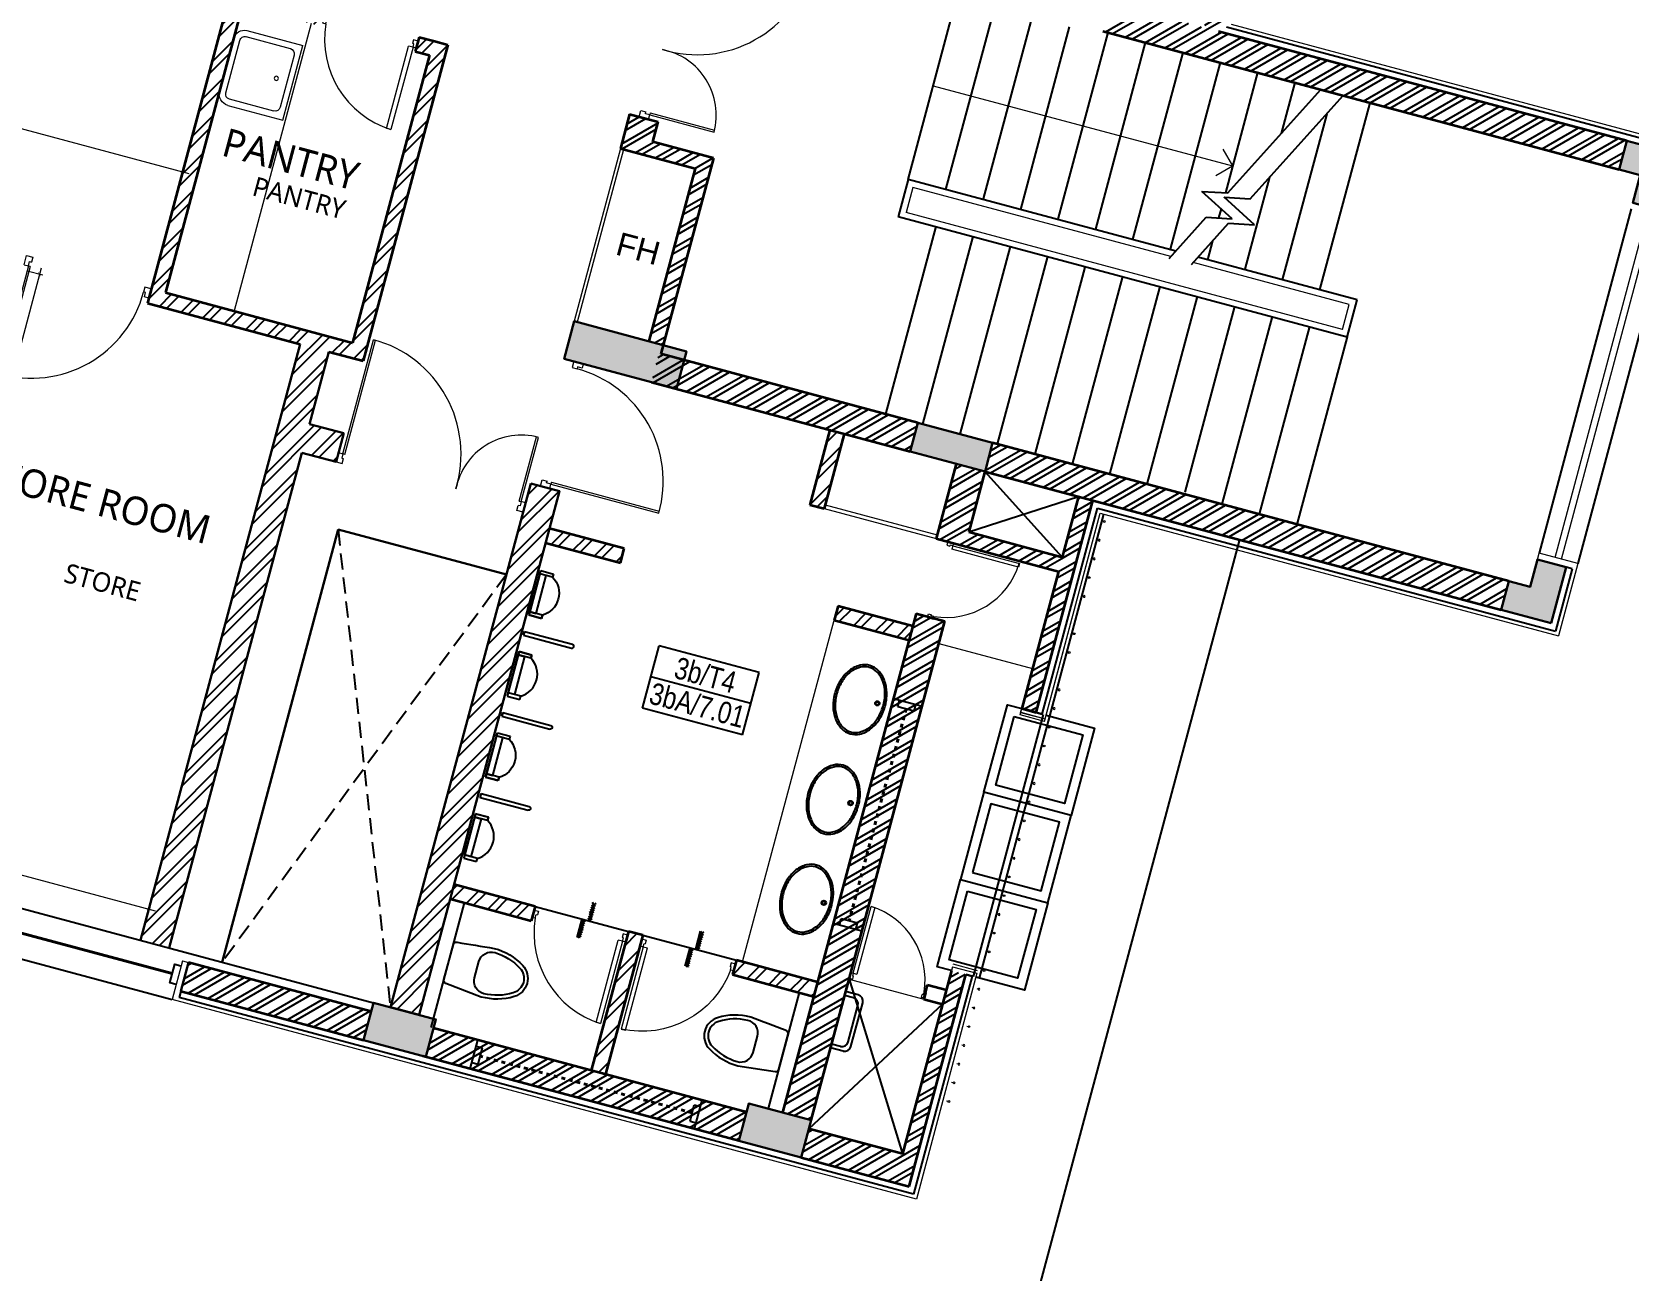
# Model space of a CAD drawing. Header units: millimetres. Extents: x 897770 to 1185420, y -692043 to -233237.
# Drawn here: x 952607 to 964979, y -672880 to -663284 of the extents above; entities that cross this region are included whole.
import ezdxf
from ezdxf.enums import TextEntityAlignment as Align

# ---------------------------------------------------------------- set-up
doc = ezdxf.new("R2010")
doc.units = ezdxf.units.MM
doc.header["$MEASUREMENT"] = 0
doc.header["$PDMODE"] = 67
doc.linetypes.add('Dash', pattern=[6, 3, -3])
doc.linetypes.add('HIDDEN', pattern=[0.375, 0.25, -0.125])
doc.layers.get('Defpoints').update_dxf_attribs({"color": 6})
for name, color, linetype in [('A-Anno Tags', 6, 'Continuous'), ('A-Ele 10', 3, 'Continuous'), ('A-Elevation', 4, 'Continuous'), ('A-Sanitory', 8, 'Continuous'), ('A-Steps', 3, 'Continuous'), ('A-Wall Patt', 8, 'Continuous'), ('A-Window', 4, 'Continuous'), ('S-Conc Patt', 9, 'Continuous')]:
    doc.layers.add(name, color=color, linetype=linetype)
for name, color, linetype, lineweight in [('A-Detail Lines', 8, 'Continuous', 25), ('A-Door', 4, 'Continuous', 9), ('A-Wall Sec', 1, 'Continuous', 30), ('A-WIN', 5, 'Continuous', 25), ('ele l', 6, 'Continuous', 15), ('elevation', 4, 'Continuous', 13), ('I-Furniture', 34, 'Continuous', 13), ('P-SANR-FIXT', 6, 'Continuous', 9), ('S-Concrete', 40, 'Continuous', 30), ('ST CLADDING PLAN', 6, 'Continuous', 9), ('text', 7, 'Continuous', 5)]:
    doc.layers.add(name, color=color, linetype=linetype, lineweight=lineweight)
doc.layers.add('I-Kitchen App', color=7, linetype='Continuous', lineweight=18, true_color=0xd06f25)
doc.styles.add('RM-NAME', font='arial.ttf', dxfattribs={"width": 0.8})
doc.styles.get("Standard").update_dxf_attribs({"font": 'trebuc.ttf'})
doc.dimstyles.new('IIITD_WD_M @ 50', dxfattribs={"dimscale": 50, "dimtxt": 2, "dimasz": 0.5, "dimexe": 0.5, "dimexo": 0.25, "dimgap": 0.3, "dimtad": 1, "dimdec": 0, "dimrnd": 1, "dimzin": 0, "dimdsep": 46, "dimtxsty": 'Standard', "dimblk": 'ARCHTICK', "dimcen": 0.2, "dimdle": 1, "dimclrd": 8, "dimclre": 9, "dimadec": 0, "dimazin": 0, "dimtfac": 1, "dimtdec": 0, "dimtofl": 0, "dimtmove": 0, "dimatfit": 0, "dimfxl": 1, "dimtolj": 1, "dimtzin": 0, "dimlwd": -1, "dimlwe": -1, "dimarcsym": 0})
pattern_1 = [(30, (1e-07, -149225.38), (-56.25, 97.427858), []), (30, (51.23, -149239.1), (-56.25, 97.427858), [])]
pattern_2 = [(45, (1e-07, -8072.94), (-106.066017, 106.066017), []), (45, (70.71, -8072.94), (-106.066017, 106.066017), [])]
pattern_3 = [(30, (-0.0002, -298425.88), (-56.25, 97.427858), []), (30, (51.23, -298439.61), (-56.25, 97.427858), [])]

# ---------------------------------------------------------------- blocks, each defined once
blk = doc.blocks.new('Big Door Garbage')
at = {"layer": 'A-Detail Lines', "lineweight": 18}
for centre, radius, start, end in [((-12515, 128703), 515, 270, 3.8969), ((-11085, 128703), 915, 177.8078, 270)]:
    blk.add_arc(centre, radius, start, end, dxfattribs=at)
at = {"layer": 'ele l', "lineweight": 18}
for p, q in [((-12550, 128778), (-12500, 128778)), ((-12550, 128703), (-12550, 128778)), ((-12550, 128703), (-12515, 128703)), ((-12515, 128738), (-12500, 128738)), ((-12515, 128703), (-12515, 128738)), ((-12515, 128703), (-12515, 128188)), ((-12499, 128703), (-12515, 128703)), ((-12500, 128778), (-12500, 128738)), ((-12499, 128703), (-12499, 128188)), ((-11101, 128703), (-11101, 127788)), ((-11101, 128703), (-11085, 128703)), ((-11100, 128778), (-11100, 128738)), ((-11050, 128778), (-11100, 128778)), ((-11085, 128738), (-11100, 128738)), ((-11085, 128703), (-11085, 128738)), ((-11050, 128703), (-11085, 128703)), ((-11085, 128703), (-11085, 127788)), ((-11050, 128703), (-11050, 128778))]:
    blk.add_line(p, q, dxfattribs=at)
blk = doc.blocks.new('t4ww4tw3')
at = {"layer": 'S-Conc Patt'}
for points in [[(815348, -515005), (814962, -514902), (814902, -515124), (815066, -515168), (815009, -515381), (815232, -515440)], [(807599, -516822), (807677, -516532), (806807, -516299), (806730, -516589)], [(809470, -517085), (809410, -517307), (809990, -517462), (810049, -517240)], [(814375, -518637), (814491, -518203), (814269, -518143), (814212, -518356), (814048, -518312), (813989, -518534)], [(805659, -521996), (805736, -521706), (805253, -521577), (805176, -521866)], [(808566, -522775), (808644, -522485), (808161, -522356), (808083, -522645)]]:
    blk.add_hatch(color=256, dxfattribs=at).paths.add_polyline_path(points)
at = {"layer": 'S-Concrete'}
for points in [[(815348, -515005), (814962, -514902), (814902, -515124), (815066, -515168), (815009, -515381), (815232, -515440)], [(807599, -516822), (807677, -516532), (806807, -516299), (806730, -516589)], [(809410, -517307), (809470, -517085), (810049, -517240), (809990, -517462)], [(814375, -518637), (814491, -518203), (814269, -518143), (814212, -518356), (814048, -518312), (813989, -518534)], [(805176, -521866), (805253, -521577), (805736, -521706), (805659, -521996)], [(808083, -522645), (808161, -522356), (808644, -522485), (808566, -522775)]]:
    blk.add_lwpolyline(points, close=True, dxfattribs=at)
blk = doc.blocks.new('VENT IIITD ACAD 1900')
at = {"layer": 'A-Window'}
for p, q in [((955419, -358755, 0), (955479, -358533, 0)), ((955466, -358581, 0), (955514, -358594, 0)), ((955481, -358720, 0), (955514, -358594, 0)), ((955432, -358707, 0), (955481, -358720, 0)), ((957123, -359160, 0), (957156, -359034, 0)), ((957156, -359034, 0), (957205, -359047, 0)), ((957158, -359221, 0), (957218, -358999, 0)), ((957123, -359160, 0), (957171, -359173, 0))]:
    blk.add_line(p, q, dxfattribs=at)
at = {"layer": 'A-Window', "color": 2, "linetype": 'Dash', "lineweight": 40, "ltscale": 10}
blk.add_line((957140, -359097, 0), (955497, -358657, 0), dxfattribs=at)
blk = doc.blocks.new('WT5R4YHE4YHE5')
at = {"layer": 'A-Wall Patt'}
h = blk.add_hatch(dxfattribs=at)
h.set_pattern_fill('ANSI32', color=256, scale=300, angle=345, style=0)
h.set_pattern_definition([(30, (100000, 0), (-56.25, 97.427858), []), (30, (100051.23, -13.73), (-56.25, 97.427858), [])])
h.paths.add_polyline_path([(1053820, -662418), (1053761, -662640), (1055176, -663019), (1055235, -662797)])
at = {"layer": 'A-Detail Lines'}
for p in [(1053761, -662640, 0), (1059437, -664212, 0)]:
    blk.add_line(p, (1053748, -662688, 0), dxfattribs=at)
at = {"layer": 'A-Wall Patt'}
for p, q in [((1060433, -660494, 0), (1060860, -658900, 0)), ((1060433, -660494, 0), (1060385, -660481, 0)), ((1059890, -662522, 0), (1059437, -664212, 0)), ((1059890, -662522, 0), (1059842, -662509, 0))]:
    blk.add_line(p, q, dxfattribs=at)
at = {"layer": 'A-Wall Sec', "elevation": 0}
blk.add_lwpolyline([(1055235, -662797), (1055235, -662797), (1053820, -662418), (1053761, -662640), (1055176, -663019), (1055176, -663019)], dxfattribs=at)
blk.add_lwpolyline([(1055235, -662797), (1055235, -662797), (1053820, -662418), (1053761, -662640), (1055176, -663019), (1055176, -663019)], dxfattribs=at)
at = {"layer": 'A-WIN', "color": 2, "lineweight": 40, "elevation": 0}
blk.add_lwpolyline([(1051858, -662011), (1053694, -662503)], dxfattribs=at)
blk.add_lwpolyline([(1051858, -662011), (1053694, -662503)], dxfattribs=at)
at = {"layer": 'A-Window'}
blk.add_line((1051858, -661819, 0), (1055253, -662729, 0), dxfattribs=at)
at = {"layer": 'A-Window', "elevation": 0}
for points in [[(1051760, -662186), (1053692, -662704)], [(1053723, -662588), (1053674, -662575), (1053713, -662430), (1053761, -662443)]]:
    blk.add_lwpolyline(points, dxfattribs=at)
at = {"layer": 'ST CLADDING PLAN'}
for p, q in [((1060455, -660530, 0), (1060882, -658937, 0)), ((1060266, -660480, 0), (1060274, -660451, 0)), ((1060266, -660480, 0), (1060455, -660530, 0)), ((1053772, -662405, 0), (1053692, -662704, 0)), ((1053772, -662405, 0), (1053820, -662418, 0)), ((1059927, -662501, 0), (1059458, -664249, 0)), ((1059738, -662450, 0), (1059731, -662479, 0)), ((1059738, -662450, 0), (1059927, -662501, 0)), ((1059458, -664249, 0), (1053692, -662704, 0))]:
    blk.add_line(p, q, dxfattribs=at)
at = {"layer": 'A-Window', "ltscale": 5, "rotation": 90}
blk.add_blockref('VENT IIITD ACAD 1900', (700281, -1617593), dxfattribs=at)
at = {"layer": 'A-Window', "ltscale": 5}
blk.add_blockref('VENT IIITD ACAD 1900', (100582, -304485, 0), dxfattribs=at)
blk = doc.blocks.new('Flush - 750 x 2100 mm-11-03_ff')
at = {"layer": 'A-Door'}
blk.add_arc((360, 24), 734, 185.7462, 267.6231, dxfattribs=at)
at = {"layer": 'ele l'}
for p, q in [((-395, 6), (-360, 6)), ((-395, 6), (-395, -50)), ((-360, 6), (-360, -24)), ((320, 6), (320, -24)), ((355, 6), (320, 6)), ((355, 6), (355, -50)), ((-395, -50), (-370, -50)), ((-370, -24), (-360, -24)), ((-370, -50), (-370, -24)), ((330, -50), (295, -50)), ((295, -710), (295, -50)), ((330, -24), (320, -24)), ((330, -50), (330, -24)), ((330, -50), (330, -710)), ((355, -50), (330, -50)), ((330, -710), (295, -710))]:
    blk.add_line(p, q, dxfattribs=at)
blk = doc.blocks.new('ABL_Door_S - 1000 x 2100-11-3 Second Floor Lvl')
at = {"layer": 'A-Door'}
blk.add_arc((-450, -2.5), 900, 269.04503, 0, dxfattribs=at)
at = {"layer": 'ele l'}
for p, q in [((-500, 37.5), (-450, 37.5)), ((-500, -37.5), (-500, 37.5)), ((-450, 37.5), (-450, -2.5)), ((450, 37.5), (450, -2.5)), ((500, 37.5), (450, 37.5)), ((500, -37.5), (500, 37.5)), ((-500, -37.5), (-465, -37.5)), ((-465, -2.5), (-450, -2.5)), ((-465, -37.5), (-465, -2.5)), ((-465, -37.5), (-465, -902.4)), ((-450, -37.5), (-465, -37.5)), ((-450, -37.5), (-450, -902.5)), ((465, -2.5), (450, -2.5)), ((465, -37.5), (465, -2.5)), ((500, -37.5), (465, -37.5))]:
    blk.add_line(p, q, dxfattribs=at)
blk = doc.blocks.new('basin2')
for points in [[(278, -206, 0.12976), (261, -133, 0.106426), (201, -63, 0.084431), (116, -18, 0.073534), (7, 0, 0.073534), (-102, -14, 0.084431), (-188, -55, 0.106426), (-251, -122, 0.12976), (-272, -195, 0.12976), (-254, -269, 0.106426), (-194, -339, 0.084431), (-109, -383, 0.073534), (-1, -402, 0.073534), (108, -388, 0.084431), (195, -347, 0.106426), (258, -279, 0.12976)], [(263, -201, 0.119977), (247, -140, 0.106426), (192, -75, 0.084431), (111, -33, 0.073534), (7, -15, 0.073534), (-97, -28, 0.084431), (-180, -67, 0.106426), (-238, -130, 0.12976), (-257, -196, 0.009633), (-257, -201, 0.119977), (-240, -262, 0.106426), (-185, -327, 0.084431), (-104, -369, 0.073534), (0, -387, 0.073534), (104, -373, 0.084431), (187, -334, 0.106426), (245, -272, 0.12976), (263, -206, 0.009633)]]:
    blk.add_lwpolyline(points, format="xyb", close=True)
for radius in [17.8, 12.2]:
    blk.add_circle((-4, -64), radius)
blk = doc.blocks.new('Urinal _1_ - Urinal _1_-16-03_ff')
at = {"layer": 'A-Sanitory'}
for p, q in [((69, -115), (-287, -115)), ((-287, -115), (-287, -217)), ((-287, -115), (-287, -217)), ((-261, -115), (-287, -115)), ((-261, -166), (-261, -115)), ((-261, -115), (43, -115)), ((-261, -217), (-261, -115)), ((43, -115), (43, -166)), ((43, -217), (43, -115)), ((43, -115), (69, -115)), ((69, -217), (69, -115)), ((69, -115), (69, -217)), ((-287, -217), (-261, -217)), ((-287, -217), (-261, -217)), ((43, -166), (-261, -166)), ((43, -217), (69, -217)), ((69, -217), (43, -217))]:
    blk.add_line(p, q, dxfattribs=at)
blk.add_arc((-109, -125), 178, 211.0027, 328.9973, dxfattribs=at)
blk.add_arc((-109, -125), 178, 211.0027, 328.9973, dxfattribs=at)
blk = doc.blocks.new('Urinal Screen _1_ - Urinal Screen _1_-14-03_ff')
at = {"layer": 'A-Sanitory'}
for p, q in [((15, 0), (-15, 0)), ((-15, 0), (15, 0)), ((-15, 0), (-15, -385)), ((15, 0), (15, -385))]:
    blk.add_line(p, q, dxfattribs=at)
for centre, radius, start, end in [((0, -262), 38.2, 113.1366, 113.1366), ((0, -385), 15, 180, 0)]:
    blk.add_arc(centre, radius, start, end, dxfattribs=at)
blk = doc.blocks.new('Toilet tag')
for p, q in [((400, 250), (-400, 250)), ((-400, -250), (-400, 250)), ((400, -250), (400, 250)), ((400, 0), (-400, 0)), ((400, -250), (-400, -250))]:
    blk.add_line(p, q)
at = {"style": 'RM-NAME', "width": 0.8}
for tag, p in [('D_W', (4, 39)), ('DW_NO', (4, -202))]:
    blk.add_attdef(tag, text='', height=168, dxfattribs=at).set_placement(p, align=Align.CENTER)
at = {"style": 'RM-NAME', "width": 0.8, "flags": 1}
for tag, p in [('WIDTH', (11, -445)), ('LINTEL_LVL', (11, -633)), ('SILL_LVL', (18, -869)), ('DOOR_MATERIAL', (18, -1117)), ('HINGES', (18, -1381)), ('HANDLE', (18, -1613)), ('LATCH', (18, -1912)), ('SWING', (18, -2142)), ('SPEC1', (18, -2423)), ('SPEC2', (18, -2647)), ('SPEC3', (18, -2901))]:
    blk.add_attdef(tag, text='', height=168, dxfattribs=at).set_placement(p, align=Align.CENTER)
blk = doc.blocks.new('weweewwer')
at = {"layer": 'A-Detail Lines'}
for p, q in [((958916, -372539, 0), (958848, -372521, 0)), ((958953, -372518, 0), (958856, -372492, 0)), ((958876, -372881, 0), (958951, -372600, 0)), ((958897, -372917, 0), (958988, -372579, 0)), ((958815, -372916, 0), (958747, -372898, 0)), ((958836, -372953, 0), (958740, -372927, 0))]:
    blk.add_line(p, q, dxfattribs=at)
for centre, start, end in [((958940, -372566, 0), 345, 75), ((958903, -372588, 0), 345, 75), ((958828, -372868, 0), 255, 345), ((958849, -372904, 0), 255, 345)]:
    blk.add_arc(centre, 50, start, end, dxfattribs=at)
blk = doc.blocks.new('trhedhyjeyrthe5654')
blk.add_line((959558, -373861, 0), (959569, -373863, 0))
blk.add_circle((959576, -373865, 0), 6.97)
blk = doc.blocks.new('sink')
at = {"layer": 'I-Kitchen App'}
for p, q in [((793241, -447869), (793241, -447428)), ((793751, -447473), (793332, -447473)), ((793841, -447876), (793841, -447428)), ((793291, -447514), (793291, -447869)), ((793791, -447514), (793791, -447869)), ((793332, -447910), (793751, -447910)), ((793332, -447960), (793751, -447960))]:
    blk.add_line(p, q, dxfattribs=at)
at = {"layer": 'I-Kitchen App', "linetype": 'Continuous'}
blk.add_line((793241, -447428), (793841, -447428), dxfattribs=at)
at = {"layer": 'I-Kitchen App'}
blk.add_circle((793541, -447560), 16.2, dxfattribs=at)
for centre, radius, start, end in [((793332, -447514), 40.4, 90, 180), ((793751, -447514), 40.4, 0, 90), ((793332, -447869), 90.4, 180, 270), ((793332, -447869), 40.4, 180, 270), ((793751, -447869), 40.4, 270, 0), ((793751, -447869), 90.4, 270, 355.3445)]:
    blk.add_arc(centre, radius, start, end, dxfattribs=at)
blk = doc.blocks.new('_ArchTick')
at = {"color": 0, "linetype": 'ByBlock', "const_width": 0.15}
blk.add_lwpolyline([(-0.5, -0.5), (0.5, 0.5)], dxfattribs=at)
blk = doc.blocks.new('*D2275')
at = {"layer": 'Defpoints', "color": 0, "transparency": 16777216}
for p in [(952385, -665085, 0), (951148, -669702, 0), (951428, -669777)]:
    blk.add_point(p, dxfattribs=at)
at = {"layer": 'P-SANR-FIXT', "color": 8, "transparency": 16777216}
blk.add_line((952678, -665112), (951415, -669825), dxfattribs=at)
at = {"layer": 'P-SANR-FIXT', "color": 9, "transparency": 16777216}
for p, q in [((952569, -665134), (952690, -665166)), ((951332, -669751), (951452, -669784))]:
    blk.add_line(p, q, dxfattribs=at)
at = {"layer": 'P-SANR-FIXT', "color": 8, "transparency": 16777216, "xscale": 25, "yscale": 25, "zscale": 25}
for p, rotation in [((952665, -665160), 74.99999999988424), ((951428, -669777), 254.9999999998842)]:
    blk.add_blockref('_ArchTick', p, dxfattribs=dict(at, rotation=rotation))
at = {"layer": 'P-SANR-FIXT', "color": 0, "transparency": 16777216, "insert": (951983, -667452), "char_height": 100, "attachment_point": 5, "rotation": 75}
blk.add_mtext('\\A1;4780', dxfattribs=at)
blk = doc.blocks.new('*D2276')
at = {"layer": 'Defpoints', "color": 0, "transparency": 16777216}
for p in [(951148, -669702, 0), (953512, -670076), (953447, -670318)]:
    blk.add_point(p, dxfattribs=at)
at = {"layer": 'P-SANR-FIXT', "color": 8, "transparency": 16777216}
blk.add_line((951165, -669447), (953560, -670089), dxfattribs=at)
at = {"layer": 'P-SANR-FIXT', "color": 9, "transparency": 16777216}
for p, q in [((951187, -669557), (951219, -669436)), ((953486, -670173), (953518, -670052))]:
    blk.add_line(p, q, dxfattribs=at)
at = {"layer": 'P-SANR-FIXT', "color": 8, "transparency": 16777216, "xscale": 25, "yscale": 25, "zscale": 25}
for p, rotation in [((951213, -669460), 164.9999881830944), ((953512, -670076), 344.9999881830944)]:
    blk.add_blockref('_ArchTick', p, dxfattribs=dict(at, rotation=rotation))
at = {"layer": 'P-SANR-FIXT', "color": 0, "transparency": 16777216, "insert": (952379, -669704), "char_height": 100, "attachment_point": 5, "rotation": 345}
blk.add_mtext('\\A1;2380', dxfattribs=at)
blk = doc.blocks.new('*D2279')
at = {"layer": 'Defpoints', "color": 0, "transparency": 16777216}
for p in [(948463, -661824, 0), (954054, -663321, 0), (953774, -664366)]:
    blk.add_point(p, dxfattribs=at)
at = {"layer": 'P-SANR-FIXT', "color": 9, "transparency": 16777216}
for p, q in [((948209, -662772), (948177, -662893)), ((953799, -664270), (953767, -664391))]:
    blk.add_line(p, q, dxfattribs=at)
at = {"layer": 'P-SANR-FIXT', "color": 8, "transparency": 16777216}
blk.add_line((948135, -662856), (953822, -664379), dxfattribs=at)
at = {"layer": 'P-SANR-FIXT', "color": 8, "transparency": 16777216, "xscale": 25, "yscale": 25, "zscale": 25}
for p, rotation in [((948183, -662868), 164.999994907702), ((953774, -664366), 344.9999949077019)]:
    blk.add_blockref('_ArchTick', p, dxfattribs=dict(at, rotation=rotation))
at = {"layer": 'P-SANR-FIXT', "color": 0, "transparency": 16777216, "insert": (950995, -663554), "char_height": 100, "attachment_point": 5, "rotation": 345}
blk.add_mtext('\\A1;5788', dxfattribs=at)

msp = doc.modelspace()

# ---------------------------------------------------------------- hatches: boundary and pattern name
at = {"layer": 'A-Detail Lines'}
h = msp.add_hatch(dxfattribs=at)
h.set_pattern_fill('ANSI31', color=256, scale=100, angle=75, style=0)
h.set_pattern_definition([(210, (988874.918, -669684.626), (-6.25, 10.8253175), [])])
h.paths.add_polyline_path([(956910.5, -670164.2), (956948.5, -670022.4), (956977.3, -670030.1), (956939.3, -670171.9)])
h.paths.add_polyline_path([(956828.4, -670294.1), (956866.4, -670152.4), (956895.2, -670160.1), (956857.2, -670301.8)])
h = msp.add_hatch(dxfattribs=at)
h.set_pattern_fill('ANSI31', color=256, scale=100, angle=75, style=0)
h.set_pattern_definition([(210, (989710.444, -669908.504), (-6.25, 10.8253175), [])])
h.paths.add_polyline_path([(957746.1, -670388.1), (957784.1, -670246.3), (957812.8, -670254), (957774.9, -670395.8)])
h.paths.add_polyline_path([(957664, -670518), (957701.9, -670376.2), (957730.7, -670383.9), (957692.7, -670525.7)])
at = {"layer": 'A-Wall Patt'}
h = msp.add_hatch(dxfattribs=at)
h.set_pattern_fill('ANSI32', color=256, scale=300, angle=345, style=0)
h.set_pattern_definition(pattern_1)
h.paths.add_polyline_path([(961798.3, -663279.6), (962104.4, -662137.1), (961993.3, -662107.3), (961687.2, -663249.9), (960962.7, -663055.8), (960903.2, -663277.9), (964902.1, -664349.4), (964961.7, -664127.3)])
h = msp.add_hatch(dxfattribs=at)
h.set_pattern_fill('ANSI32', color=256, scale=400, style=0)
h.set_pattern_definition(pattern_2)
h.paths.add_polyline_path([(953500.9, -665383.8), (954684.2, -665700.9), (953447, -670318), (953669.2, -670377.5), (954696.7, -666542.8), (954962.3, -666614), (955021.9, -666391.8), (954756.2, -666320.6), (954906.3, -665760.4), (955172, -665831.6), (955828.1, -663383), (955717, -663353.2), (955605.9, -663323.4), (955576.2, -663434.5), (955687.2, -663464.3), (955090.7, -665690.7), (953641.8, -665302.5), (954238.4, -663076.1), (954851.5, -663240.3), (954873, -663160.2), (954881.2, -663129.2), (953703, -662813.6), (953673.3, -662924.6), (954127.3, -663046.3)])
h = msp.add_hatch(dxfattribs=at)
h.set_pattern_fill('ANSI32', color=256, scale=300, angle=345, style=0)
h.set_pattern_definition(pattern_1)
h.paths.add_polyline_path([(957886.1, -664260.5), (957417.6, -664135), (957459, -663980.4), (957236.9, -663920.9), (957165.7, -664186.5), (957745.2, -664341.8), (957386.8, -665679.6), (957483.4, -665705.5), (957405.7, -665995.3), (959410, -666532.3), (959469.5, -666310.2), (957479.7, -665777)])
h = msp.add_hatch(dxfattribs=at)
h.set_pattern_fill('ANSI32', color=256, scale=400, style=0)
h.set_pattern_definition(pattern_2)
h.paths.add_polyline_path([(956692.9, -666839.6), (956470.8, -666780), (955383.7, -670836.9), (955605.9, -670896.5)])
h.paths.add_polyline_path([(957194.9, -667284.7), (956615.3, -667129.4), (956585.5, -667240.4), (957165.1, -667395.7)])
h.paths.add_polyline_path([(955876.3, -669887.1), (955846.6, -669998.2), (956474.4, -670166.4), (956482.1, -670137.9), (956482.1, -670137.9), (956496.6, -670083.8), (956496.6, -670083.8), (956504.2, -670055.3)], flags=17)
h.paths.add_polyline_path([(957317.6, -670361.8), (957317.6, -670361.8), (957332.1, -670307.7), (957332.1, -670307.7), (957339.7, -670279.2), (957228.6, -670249.4), (956940.1, -671326.4), (957051.1, -671356.2)])
h.paths.add_polyline_path([(958692, -670641.5), (958064.2, -670473.3), (958034.4, -670584.4), (958662.3, -670752.6)])
h.paths.add_polyline_path([(958851.4, -667728.5), (958821.6, -667839.6), (959401.2, -667994.9), (959430.9, -667883.8)])
h.paths.add_polyline_path([(958898.1, -666395.2), (958787, -666365.4), (958631.7, -666945), (958742.8, -666974.7)])
h = msp.add_hatch(dxfattribs=at)
h.set_pattern_fill('ANSI32', color=256, scale=300, angle=345, style=0)
h.set_pattern_definition(pattern_1)
h.paths.add_polyline_path([(960049.1, -666465.5), (959989.6, -666687.6), (963988.5, -667759.1), (964048, -667537)])
h = msp.add_hatch(dxfattribs=at)
h.set_pattern_fill('ANSI32', color=256, scale=300, angle=345, style=0)
h.set_pattern_definition(pattern_3)
h.paths.add_polyline_path([(959864, -667156.1), (959834.3, -667267.2), (960558.7, -667461.3), (960588.5, -667350.2)])
h.paths.add_polyline_path([(959612.1, -667207.7), (959834.3, -667267.2), (959989.6, -666687.6), (959767.4, -666628.1)])
h.paths.add_polyline_path([(959679, -667846.7), (959456.8, -667787.2), (958421.5, -671650.9), (958643.7, -671710.4)])
h = msp.add_hatch(dxfattribs=at)
h.set_pattern_fill('ANSI32', color=256, scale=300, angle=345, style=0)
h.set_pattern_definition(pattern_3)
h.paths.add_polyline_path([(960825.1, -666911.5), (960714, -666881.7), (960274, -668523.8), (960385.1, -668553.6)])
h = msp.add_hatch(dxfattribs=at)
h.set_pattern_fill('ANSI32', color=256, scale=300, angle=345, style=0)
h.set_pattern_definition(pattern_1)
h.paths.add_polyline_path([(959841.6, -670582), (959730.5, -670552.3), (959350, -671972.2), (958625.6, -671778.1), (958566.1, -672000.2), (959401.6, -672224.1)])
h = msp.add_hatch(dxfattribs=at)
h.set_pattern_fill('ANSI32', color=256, scale=300, angle=345, style=0)
h.set_pattern_definition(pattern_1)
h.paths.add_polyline_path([(955718.2, -670999), (955658.6, -671221.2), (958083.1, -671870.9), (958142.6, -671648.7)])

# ---------------------------------------------------------------- linework, layer by layer
at = {"layer": 'A-Detail Lines'}
for p, q in [((962189.9, -664413.9, 0), (962191.8, -664412.8, 0)), ((960588.5, -667350.2), (959989.6, -666687.6)), ((959864, -667156.1), (960714, -666881.7)), ((956504.2, -670055.3), (957228.6, -670249.4)), ((956866.4, -670152.4), (956828, -670295.8)), ((957339.7, -670279.2), (958064.2, -670473.3)), ((957784.1, -670246.3), (957746.1, -670388.1)), ((957701.9, -670376.2), (957663.5, -670519.7)), ((958936.2, -670619), (959350, -671972.2)), ((959660.6, -670813.1), (958625.6, -671778.1))]:
    msp.add_line(p, q, dxfattribs=at)
at = {"layer": 'A-Detail Lines', "elevation": 0}
msp.add_lwpolyline([(961960.1, -667215.6), (959385.1, -676825.5), (937840.7, -673413.2), (934575.4, -673413.2), (934591.7, -670283.5), (935784.7, -665896)], dxfattribs=at)
at = {"layer": 'A-Door'}
for p, q in [((959632.7, -668019.4), (960357.2, -668213.5)), ((958936.2, -670619), (959515.7, -670774.2))]:
    msp.add_line(p, q, dxfattribs=at)
at = {"layer": 'A-Ele 10'}
for p, q in [((959899.5, -670597.6, 0), (960443.1, -668569.1, 0)), ((959947.8, -670610.5, 0), (960491.4, -668582.1, 0))]:
    msp.add_line(p, q, dxfattribs=at)
at = {"layer": 'A-Elevation'}
for p, q in [((959394.5, -664426.6, 0), (959782.7, -662977.7, 0)), ((960072.5, -663055.3, 0), (959684.3, -664504.2, 0)), ((960362.3, -663133, 0), (959975.2, -664577.5, 0)), ((960643, -663244.4, 0), (960263.8, -664659.5, 0)), ((960941.8, -663288.3, 0), (960554.8, -664732.8, 0)), ((961231.6, -663365.9, 0), (960844.6, -664810.5, 0)), ((961521.4, -663443.6, 0), (961133.2, -664892.4, 0)), ((961811.2, -663521.2, 0), (961424.1, -664965.7, 0)), ((962101, -663598.8, 0), (961851.8, -664528.8, 0)), ((962390.7, -663676.5, 0), (962285.1, -664070.7, 0)), ((962970.3, -663831.8, 0), (962582.1, -665280.7, 0)), ((962636.7, -663917.6, 0), (962292.3, -665203, 0)), ((962194.4, -664409.1, 0), (962003.7, -665121, 0)), ((961842.2, -664564.6, 0), (961842, -664565.2, 0)), ((961818.6, -664652.7, 0), (961799.3, -664724.6, 0)), ((964996.5, -664654.2, 0), (964282.1, -667320.2, 0)), ((965308.8, -664686.2, 0), (964581.6, -667400.4, 0)), ((959607.8, -664789.6, 0), (959218.4, -666242.9, 0)), ((959508.2, -666320.5, 0), (959897.6, -664867.3, 0)), ((959798, -666398.2, 0), (960187.4, -664944.9, 0)), ((961751.6, -664902.7, 0), (961712.7, -665047.7, 0)), ((960087.7, -666475.8, 0), (960477.1, -665022.6, 0)), ((960377.5, -666553.5, 0), (960765.7, -665104.6, 0)), ((960667.3, -666631.1, 0), (961056.7, -665177.9, 0)), ((960957.1, -666708.8, 0), (961346.5, -665255.5, 0)), ((961246.8, -666786.4, 0), (961636.2, -665333.2, 0)), ((961541, -666847.6, 0), (961926, -665410.8, 0)), ((961826.4, -666941.7, 0), (962215.8, -665488.5, 0)), ((962116.2, -667019.3, 0), (962505.6, -665566.1, 0)), ((962795.4, -665643.8, 0), (962406, -667097, 0))]:
    msp.add_line(p, q, dxfattribs=at)
at = {"layer": 'A-Elevation', "elevation": 0}
for points in [[(960462.4, -668574.3), (960839.1, -668675.2), (960657.9, -669351.4), (959981.8, -669170.2), (960162.9, -668494.1), (960274, -668523.8)], [(959730.5, -670552.3), (959619.4, -670522.5), (959800.6, -669846.4), (960476.7, -670027.5), (960295.6, -670703.7), (959918.9, -670602.7)]]:
    msp.add_lwpolyline(points, dxfattribs=at)
for points in [[(960216, -668585.9), (960747.2, -668728.3), (960604.9, -669259.5), (960073.6, -669117.2)], [(959800.6, -669846.4), (960476.7, -670027.5), (960657.9, -669351.4), (959981.8, -669170.2)], [(959892.4, -669793.3), (960423.7, -669935.7), (960566.1, -669404.4), (960034.8, -669262.1)], [(959853.6, -669938.2), (960384.9, -670080.6), (960242.5, -670611.8), (959711.3, -670469.5)]]:
    msp.add_lwpolyline(points, close=True, dxfattribs=at)
at = {"layer": 'A-Sanitory'}
for p, q in [((958981.7, -669560.7), (958975, -669585.7)), ((958908.2, -669834.8), (958939.9, -669716.5)), ((958939.9, -669716.5), (958908.2, -669834.8)), ((955698.8, -670993.8), (955957.7, -670027.9)), ((958551.2, -670722.8), (958310.5, -671621.2))]:
    msp.add_line(p, q, dxfattribs=at)
at = {"layer": 'A-Sanitory', "linetype": 'ByBlock'}
for points in [[(956087.6, -670757.5), (955813.2, -670651.7, -0.3844117), (955798, -670621.8), (955871.4, -670351.7, -0.3839037), (955899.5, -670333.5, -0.0014344), (956188.6, -670380.9, -0.1406413), (956408.2, -670512.8, -0.2597375), (956442.7, -670651.9, -0.2597375), (956342.5, -670754.5, -0.1394708)], [(956034.8, -670608.3), (956068.8, -670483.1, -0.4229613), (956194.4, -670413.7, -0.1318903), (956386.3, -670533.2, -0.2597375), (956413.7, -670644, -0.2597375), (956334, -670725.7, -0.1318903), (956108, -670731.8, -0.4229613)], [(958073.9, -671289.7), (958364.4, -671335.3, 0.3844117), (958392.5, -671317), (958464, -671046.3, 0.3839037), (958448.7, -671016.6, 0.0014344), (958174.7, -670913.1, 0.1406413), (957918.6, -670917.5, 0.2597375), (957819.1, -671020.7, 0.2597375), (957854.6, -671159.6, 0.1394708)], [(958194.1, -671186.9), (958227.3, -671061.5, 0.4229613), (958153.2, -670938.5, 0.1318903), (957927.3, -670946.2, 0.2597375), (957848.1, -671028.4, 0.2597375), (957876.4, -671139, 0.1318903), (958069, -671257.2, 0.4229613)]]:
    msp.add_lwpolyline(points, format="xyb", close=True, dxfattribs=at)
at = {"layer": 'A-Steps'}
for p, q in [((961871.9, -664530, 0), (962591.5, -663730.3, 0)), ((962044.3, -664575.9, 0), (962763.7, -663776.4, 0)), ((959394.5, -664426.6, 0), (959316.9, -664716.4, 0)), ((961467, -664981.9, 0), (959394.5, -664426.6, 0)), ((961905.4, -664730.5, 0), (961668.9, -664518.6, 0)), ((961668.9, -664518.6, 0), (961871.9, -664530, 0)), ((962077.8, -664776.4, 0), (961841.3, -664564.6, 0)), ((961841.3, -664564.6, 0), (962044.3, -664575.9, 0)), ((962794.2, -665648.1, 0), (959316.9, -664716.4, 0)), ((961415.9, -665038.9, 0), (961702.4, -664719.1, 0)), ((961588.4, -665084.9, 0), (961874.8, -664765.1, 0)), ((961702.4, -664719.1, 0), (961905.4, -664730.5, 0)), ((961874.8, -664765.1, 0), (962077.8, -664776.4, 0)), ((962871.8, -665358.3, 0), (961639.3, -665028.1, 0)), ((962794.2, -665648.1, 0), (962871.8, -665358.3, 0))]:
    msp.add_line(p, q, dxfattribs=at)
at = {"layer": 'A-Wall Patt'}
for p, q in [((961859.5, -663244.3, 0), (965409.3, -664195.4, 0)), ((960433.4, -668566.5, 0), (960860.4, -666972.7, 0)), ((960433.4, -668566.5, 0), (960860.4, -666972.8, 0)), ((960860.5, -666972.7, 0), (964410.2, -667923.9, 0)), ((960491.4, -668582.1, 0), (960910.6, -667017.3, 0)), ((964539.6, -667440.9), (964410.2, -667923.9)), ((964539.6, -667440.9), (964491.3, -667428)), ((960385.1, -668553.6, 0), (960433.4, -668566.5, 0)), ((960433.4, -668566.5, 0), (960385.1, -668553.6, 0)), ((959841.6, -670582, 0), (959889.9, -670595, 0)), ((959889.9, -670595, 0), (959841.6, -670582, 0))]:
    msp.add_line(p, q, dxfattribs=at)
at = {"layer": 'A-Wall Sec', "lineweight": 35}
for p, q in [((954127.3, -663046.3, 0), (953500.9, -665383.8)), ((954238.4, -663076.1, 0), (953641.8, -665302.5)), ((964961.7, -664127.3, 0), (961798.3, -663279.6, 0)), ((955828.1, -663383, 0), (955172, -665831.6)), ((955605.9, -663323.4, 0), (955576.2, -663434.5, 0)), ((955605.9, -663323.4, 0), (955717, -663353.2, 0)), ((955717, -663353.2, 0), (955828.1, -663383, 0)), ((955687.2, -663464.3, 0), (955090.7, -665690.7, 0)), ((955576.2, -663434.5, 0), (955687.2, -663464.3, 0)), ((957236.9, -663920.9, 0), (957165.7, -664186.5, 0)), ((957236.9, -663920.9, 0), (957459, -663980.4, 0)), ((957417.6, -664135, 0), (957459, -663980.4, 0)), ((957886.1, -664260.5, 0), (957417.6, -664135, 0)), ((964961.7, -664127.3, 0), (964961.7, -664127.3, 0)), ((957165.7, -664186.5, 0), (957745.2, -664341.8, 0)), ((957886.1, -664260.5, 0), (957479.7, -665777, 0)), ((957745.2, -664341.8, 0), (957386.8, -665679.6, 0)), ((953500.9, -665383.8), (954684.2, -665700.9)), ((953641.8, -665302.5, 0), (955090.7, -665690.7, 0)), ((954906.3, -665760.4, 0), (955172, -665831.6)), ((959469.5, -666310.2, 0), (957479.7, -665777, 0)), ((957405.7, -665995.3, 0), (959410, -666532.3, 0)), ((958787, -666365.4), (958631.7, -666945)), ((958898.1, -666395.2), (958742.8, -666974.7)), ((964048, -667537, 0), (960049.1, -666465.5, 0)), ((959767.4, -666628.1), (959612.1, -667207.7)), ((959989.6, -666687.6), (959864, -667156.1)), ((959989.6, -666687.6, 0), (963988.5, -667759.1, 0)), ((958631.7, -666945), (958742.8, -666974.7)), ((960385.1, -668553.6), (960825.1, -666911.5)), ((960714, -666881.7), (960588.5, -667350.2)), ((956585.5, -667240.4), (957165.1, -667395.7)), ((957194.9, -667284.7), (956615.3, -667129.4)), ((959612.1, -667207.7), (960558.7, -667461.3)), ((959864, -667156.1), (960588.5, -667350.2)), ((957165.1, -667395.7), (957194.9, -667284.7)), ((960558.7, -667461.3), (960274, -668523.8)), ((958851.4, -667728.5), (958821.6, -667839.6)), ((958851.4, -667728.5), (959430.9, -667883.8)), ((959456.8, -667787.2), (958692, -670641.5)), ((958821.6, -667839.6), (959401.2, -667994.9)), ((958936.2, -670619), (959679, -667846.7)), ((959456.8, -667787.2), (959679, -667846.7)), ((960274, -668523.8), (960385.1, -668553.6)), ((960385.1, -668553.6, 0), (960274, -668523.8, 0)), ((960274, -668523.8), (960385.1, -668553.6)), ((956504.2, -670055.3), (955876.3, -669887.1)), ((955846.6, -669998.2), (956474.4, -670166.4)), ((956275.8, -669994.1), (956297.5, -669999.9)), ((956504.2, -670055.3), (956474.4, -670166.4)), ((957228.6, -670249.4), (956940.1, -671326.4)), ((957339.7, -670279.2), (957051.1, -671356.2)), ((957339.7, -670279.2), (957228.6, -670249.4)), ((955235.2, -670869.6, 0), (953820.1, -670490.4, 0)), ((958064.2, -670473.3), (958034.4, -670584.4)), ((958692, -670641.5), (958064.2, -670473.3)), ((959730.5, -670552.3, 0), (959350, -671972.2, 0)), ((958034.4, -670584.4), (958662.3, -670752.6)), ((958692, -670641.5), (958421.5, -671650.9)), ((958643.7, -671710.4), (958936.2, -670619)), ((959401.6, -672224.1, 0), (959841.6, -670582, 0)), ((959515.7, -670774.2), (959545.5, -670663.2)), ((959545.5, -670663.2), (959690.4, -670702)), ((959515.7, -670774.2), (959660.6, -670813.1)), ((958142.6, -671648.7, 0), (955718.2, -670999, 0)), ((958083.1, -671870.9, 0), (955634.5, -671214.8, 0)), ((959350, -671972.2, 0), (958625.6, -671778.1, 0)), ((958566.1, -672000.2, 0), (959401.6, -672224.1, 0))]:
    msp.add_line(p, q, dxfattribs=at)
at = {"layer": 'A-Wall Sec'}
for p, q in [((954684.2, -665700.9, 0), (953447, -670318)), ((954906.3, -665760.4, 0), (954756.2, -666320.6, 0)), ((955021.9, -666391.8, 0), (954756.2, -666320.6, 0)), ((955021.9, -666391.8, 0), (954962.3, -666614, 0)), ((954696.7, -666542.8, 0), (953669.2, -670377.5)), ((954962.3, -666614, 0), (954696.7, -666542.8, 0)), ((956470.8, -666780), (955383.7, -670836.9)), ((956692.9, -666839.6), (955605.9, -670896.5)), ((956470.8, -666780), (956692.9, -666839.6)), ((954079.7, -670487.5, 0), (954977.8, -667135.8, 0)), ((956281.8, -667485.2, 0), (954977.8, -667135.8, 0))]:
    msp.add_line(p, q, dxfattribs=at)
at = {"layer": 'A-Wall Sec', "lineweight": 35, "elevation": 0}
for points in [[(960903.2, -663277.9), (964902.1, -664349.4)], [(953760.6, -670712.6), (955175.7, -671091.8)]]:
    msp.add_lwpolyline(points, dxfattribs=at)
at = {"layer": 'A-Window', "linetype": 'HIDDEN', "ltscale": 500}
for p, q in [((954977.8, -667135.8, 0), (955383.7, -670836.9, 0)), ((956281.8, -667485.2, 0), (954079.7, -670487.5, 0))]:
    msp.add_line(p, q, dxfattribs=at)
at = {"layer": 'Defpoints'}
msp.add_lwpolyline([(956470.8, -666780), (956692.9, -666839.6), (955605.9, -670896.5), (955383.7, -670836.9), (956470.8, -666780)], dxfattribs=at)
at = {"layer": 'ele l'}
for p, q in [((959589.2, -663700, 0), (961907.4, -664321.1, 0)), ((961832.4, -664191.2, 0), (961907.4, -664321.1, 0)), ((961777.5, -664396.1, 0), (961907.4, -664321.1, 0)), ((959429.9, -664487.8, 0), (959378.1, -664681, 0)), ((961429.6, -665023.6, 0), (959429.9, -664487.8, 0)), ((962758.8, -665586.9, 0), (959378.1, -664681, 0)), ((964407.7, -667353.8, 0), (965122, -664687.9, 0)), ((964456, -667366.8, 0), (965170.3, -664700.8, 0)), ((962810.6, -665393.7, 0), (961601.9, -665069.8, 0)), ((962758.8, -665586.9, 0), (962810.6, -665393.7, 0)), ((958742.8, -666974.7), (959612.1, -667207.7)), ((958750.5, -666945.7), (959619.9, -667178.7))]:
    msp.add_line(p, q, dxfattribs=at)
at = {"layer": 'elevation'}
for p, q in [((957165.7, -664186.5, 0), (956807.2, -665524.3, 0)), ((957189.8, -664193, 0), (956831.4, -665530.8, 0))]:
    msp.add_line(p, q, dxfattribs=at)
at = {"layer": 'elevation', "linetype": 'Continuous'}
msp.add_line((958112.4, -670486.1, 0), (958821.5, -667839.6, 0), dxfattribs=at)
at = {"layer": 'I-Furniture'}
msp.add_line((954769.6, -663218.4, 0), (954173, -665444.9, 0), dxfattribs=at)
at = {"layer": 'P-SANR-FIXT', "linetype": 'ByBlock'}
for centre, start, end in [((956184.4, -670405.6), 74.64279, 80.5217), ((958165.9, -670936.5), 69.4783, 75.35721)]:
    msp.add_arc(centre, 25, start, end, dxfattribs=at)
at = {"layer": 'ST CLADDING PLAN'}
for p, q in [((961896.2, -663223.1, 0), (965446, -664174.2, 0)), ((960449.4, -668622.6, 0), (960881.7, -667009.5, 0)), ((960454.6, -668603.3, 0), (960881.7, -667009.5, 0)), ((960881.7, -667009.5, 0), (964431.4, -667960.7, 0)), ((964269.2, -667368.5, 0), (964282.1, -667320.2, 0)), ((964581.6, -667400.4), (964282.1, -667320.2, 0)), ((964581.6, -667400.4), (964431.4, -667960.7)), ((960261.1, -668572.1, 0), (960274, -668523.8, 0)), ((960449.4, -668622.6, 0), (960261.1, -668572.1, 0)), ((960266.3, -668552.8, 0), (960274, -668523.8, 0)), ((960266.3, -668552.8, 0), (960454.6, -668603.3, 0)), ((959738.3, -670523.3, 0), (959926.6, -670573.8, 0)), ((959931.8, -670554.4, 0), (959743.4, -670504, 0))]:
    msp.add_line(p, q, dxfattribs=at)

# ---------------------------------------------------------------- block references
at = {"layer": 'A-Anno Tags', "rotation": 345.0000000006526}
msp.add_blockref('Toilet tag', (957788.5, -668382.2, 0), dxfattribs=at).add_auto_attribs({'D_W': '3b/T4', 'DW_NO': '3bA/7.01'})
at = {"layer": 'A-Detail Lines'}
for p, rotation in [((1084949.7, -685148.7, 0), 74.99999999741931), ((977619, -539364.2, 0), 164.9999949079185)]:
    msp.add_blockref('Big Door Garbage', p, dxfattribs=dict(at, rotation=rotation))
at = {"layer": 'A-Door', "xscale": -1}
for name, p, rotation in [('ABL_Door_S - 1000 x 2100-11-3 Second Floor Lvl', (952185.7, -662564.8, 0), 344.999991140157), ('Flush - 750 x 2100 mm-11-03_ff', (957673.4, -670405.4), 344.9999999972001)]:
    msp.add_blockref(name, p, dxfattribs=dict(at, rotation=rotation))
at = {"layer": 'A-Door'}
for name, p, rotation in [('Flush - 750 x 2100 mm-11-03_ff', (955253, -663268.2, 0), 345.0000000006531), ('ABL_Door_S - 1000 x 2100-11-3 Second Floor Lvl', (953038, -665179.5, 0), 345.0028985556439), ('ABL_Door_S - 1000 x 2100-11-3 Second Floor Lvl', (956711.3, -666326.9, 0), 74.9999999992494), ('Flush - 750 x 2100 mm-11-03_ff', (956876.5, -670191.8), 345.0000000041053)]:
    msp.add_blockref(name, p, dxfattribs=dict(at, rotation=rotation))
for p, xscale, yscale, zscale, rotation in [((959631.6, -667510.6), 0.8099999999868263, 0.8099999999868263, 0.8099999999868263, 75.00000000275271), ((959217.4, -670680.4), 0.8099999999936899, 0.8099999999936899, 0.8099999999936899, 165.000000004668)]:
    msp.add_blockref('Flush - 750 x 2100 mm-11-03_ff', p, dxfattribs=dict(at, xscale=xscale, yscale=yscale, zscale=zscale, rotation=rotation))
at = {"layer": 'A-Elevation'}
msp.add_blockref('WT5R4YHE4YHE5', (-100000, -8072.9), dxfattribs=at)
at = {"layer": 'A-Sanitory', "xscale": -1}
for name, p, rotation in [('Urinal _1_ - Urinal _1_-16-03_ff', (956363.3, -667702.7), 74.99999999977231), ('Urinal Screen _1_ - Urinal Screen _1_-14-03_ff', (956250.2, -668568.9), 74.99999999932459), ('Urinal _1_ - Urinal _1_-16-03_ff', (956026.8, -668958.4), 74.99999999932459), ('Urinal Screen _1_ - Urinal Screen _1_-14-03_ff', (956081.9, -669196.8), 74.99999999932459)]:
    msp.add_blockref(name, p, dxfattribs=dict(at, rotation=rotation))
at = {"layer": 'A-Sanitory'}
for name, p, rotation in [('Urinal Screen _1_ - Urinal Screen _1_-14-03_ff', (956418.4, -667941.1), 75.00000000077716), ('Urinal _1_ - Urinal _1_-16-03_ff', (956251.5, -668119.9), 75.00000000077716), ('basin2', (959216.3, -668503.5, 0), 254.9999999993245), ('basin2', (959009.2, -669276.2, 0), 254.9999999993245), ('Urinal _1_ - Urinal _1_-16-03_ff', (955915, -669375.6), 75.00000000010104), ('basin2', (958802.2, -670048.9, 0), 254.9999999993245)]:
    msp.add_blockref(name, p, dxfattribs=dict(at, rotation=rotation))
at = {"layer": 'A-Wall Sec', "xscale": -1, "rotation": 255.0000000043054}
msp.add_blockref('sink', (1181426.3, -1545982, 0), dxfattribs=at)
at = {"layer": 'ele l'}
for p, rotation in [((1338.1, -293209.8, 0), 359.9999948173271), ((1221.7, -293644.5, 0), 359.999994807322), ((1105.2, -294079.1, 0), 359.999994807322), ((1066.4, -294224, 0), 359.999994807322), ((911.1, -294803.6, 0), 359.999994807322), ((911.1, -294803.6, 0), 359.999994803987), ((872.3, -294948.5, 0), 359.999994803987), ((717, -295528, 0), 359.9999948106569), ((600.5, -295962.7, 0), 359.999994807322), ((561.7, -296107.6, 0), 359.999994807322), ((484, -296397.3, 0), 359.9999948006518), ((445.2, -296542.2, 0), 359.9999948006518), ((406.4, -296687.1, 0), 359.9999948006518), ((289.9, -297121.8, 0), 359.9999948006518), ((173.5, -297556.5, 0), 359.9999948006518), ((134.6, -297701.3, 0), 359.9999948006518)]:
    msp.add_blockref('trhedhyjeyrthe5654', p, dxfattribs=dict(at, rotation=rotation))
at = {"layer": 'ele l', "xscale": -1}
for p, rotation in [((-57074.8, -511210.6, 0), 150.0001010960776), ((-57113.6, -511355.5, 0), 150.0001010960776), ((-57191.3, -511645.3, 0), 150.0001010884856), ((-57385.4, -512369.7, 0), 150.0001010883733), ((-57424.2, -512514.6, 0), 150.000101088378), ((-57540.7, -512949.3, 0), 150.0001010883739), ((-57579.5, -513094.2, 0), 150.000101092111), ((-57618.3, -513239.1, 0), 150.000101092111), ((-57696, -513528.8, 0), 150.0001010883739), ((-57734.8, -513673.7, 0), 150.0001010883739), ((-57851.3, -514108.4, 0), 150.0001010882688), ((-58006.6, -514687.9, 0), 150.0001010845303), ((-58045.4, -514832.8, 0), 150.0001010845303), ((-58123, -515122.6, 0), 150.0001010806918), ((-58161.8, -515267.5, 0), 150.0001010806918)]:
    msp.add_blockref('trhedhyjeyrthe5654', p, dxfattribs=dict(at, rotation=rotation))
at = {"layer": 'ele l'}
msp.add_blockref('weweewwer', (54.1, -298223.8, 0), dxfattribs=at)
at = {"layer": 'S-Concrete', "color": 6}
msp.add_blockref('t4ww4tw3', (150000, -149225.4), dxfattribs=at)

# ---------------------------------------------------------------- texts
at = {"layer": 'A-Anno Tags'}
for s, p in [('PANTRY', (954303.5, -664546.7, 0)), ('STORE', (952844.6, -667540.8, 0))]:
    msp.add_text(s, height=150, rotation=344.99999, dxfattribs=at).set_placement(p)
at = {"layer": 'A-Anno Tags', "insert": (957303.7, -664961.7), "char_height": 180, "attachment_point": 5, "rotation": 345, "line_spacing_factor": 0.938532}
msp.add_mtext('\\fArial|b0|i0|c0|p34|;FH', dxfattribs=at)
at = {"layer": 'text', "char_height": 220, "attachment_point": 5, "rotation": 345.08321}
for s, insert in [('PANTRY', (954612.1, -664269.4)), ('STORE ROOM ', (953093.6, -666910.4))]:
    msp.add_mtext(s, dxfattribs=dict(at, insert=insert))

# ---------------------------------------------------------------- dimensions: what is measured, and where the dimension line sits
at = {"layer": 'P-SANR-FIXT'}
for p1, p2, distance, picture, middle in [((948463.2, -661823.6, 0), (954053.5, -663321.5, 0), -1081.8, '*D2279', (950995.4, -663553.8)), ((952385.3, -665084.9, 0), (951148.1, -669702.1, 0), 290.1, '*D2275', (951983.3, -667451.5)), ((951148.1, -669702, 0), (953447, -670318), 250.4, '*D2276', (952379.4, -669704.5))]:
    dim = msp.add_aligned_dim(p1=p1, p2=p2, distance=distance, dimstyle='IIITD_WD_M @ 50', override={"dimfxl": 2, "dimfxlon": 1, "dimarcsym": 1}, dxfattribs=at)
    dim.commit()
    dim.dimension.update_dxf_attribs({"geometry": picture, "text_midpoint": middle})

doc.saveas('drawing.dxf')
